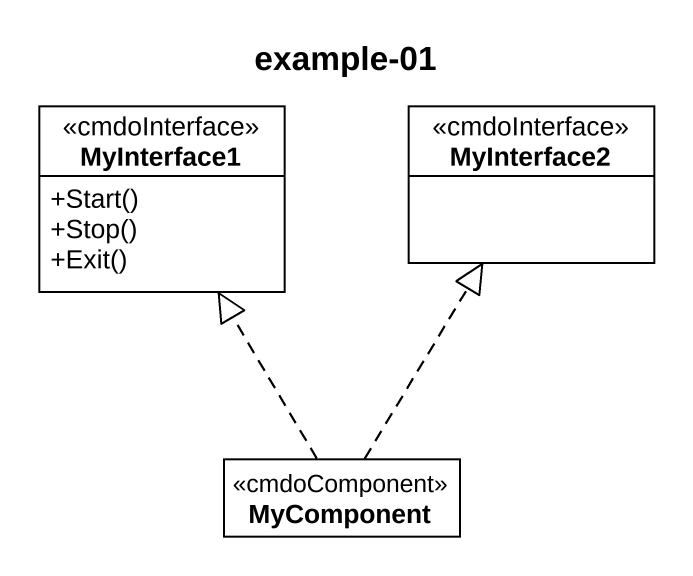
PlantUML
@startuml
title example-01
hide circle
hide empty members
skinparam classAttributeIconSize 0
interface MyInterface1 <<cmdoInterface>> {
  +Start()
  +Stop()
  +Exit()
}
interface MyInterface2 <<cmdoInterface>>
class MyComponent <<cmdoComponent>>
MyComponent .up.|> MyInterface1
MyComponent .up.|> MyInterface2
@enduml
